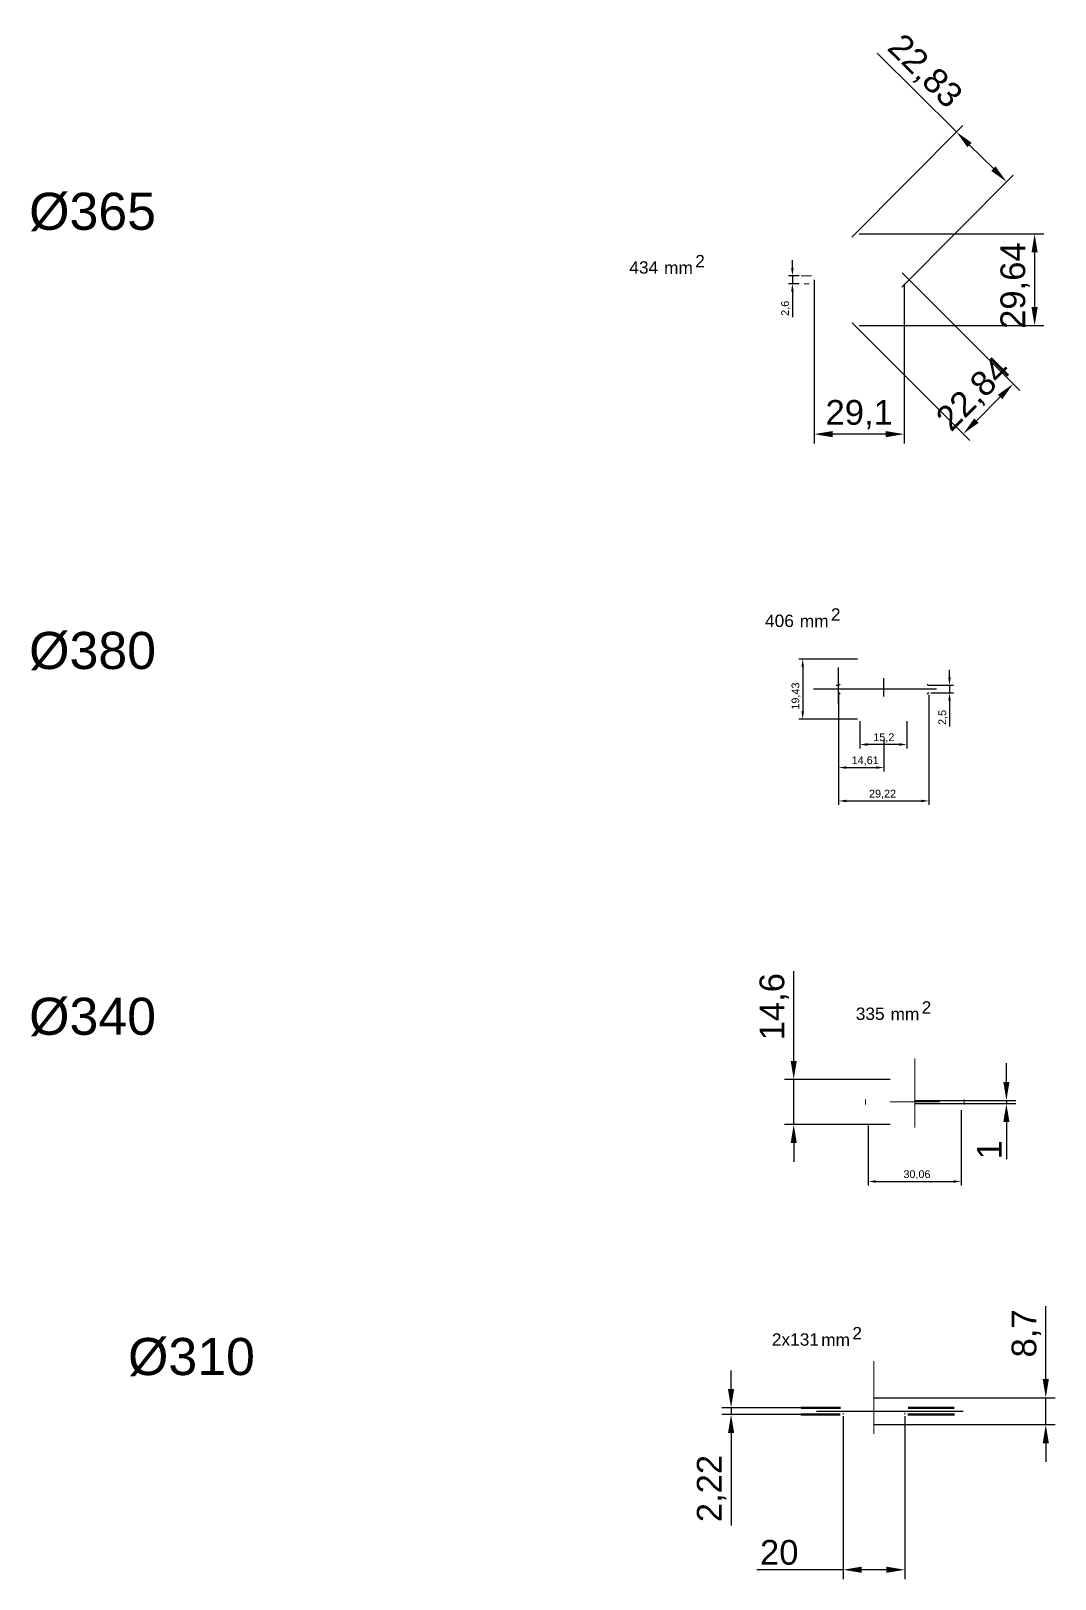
# Model space of a CAD drawing. Header units: millimetres. Extents: x -954 to 34898, y -2134 to 12006.
# Drawn here: x 8571 to 8902, y 778 to 1279 of the extents above; entities that cross this region are included whole.
import ezdxf

# ---------------------------------------------------------------- set-up
doc = ezdxf.new("R2010")
doc.units = ezdxf.units.MM
doc.header["$LTSCALE"] = 3
doc.linetypes.add('ACAD_ISO04W100', pattern=[30, 24, -3, 0, -3])
for name, color, linetype, lineweight in [('контурная', 7, 'Continuous', 50), ('осевые', 1, 'ACAD_ISO04W100', 25), ('тонкая', 7, 'Continuous', 20), ('тонкий', 7, 'Continuous', 20)]:
    doc.layers.add(name, color=color, linetype=linetype, lineweight=lineweight)
doc.styles.add('s1v4', font='arial.ttf', dxfattribs={"height": 4})
doc.styles.get("Standard").update_dxf_attribs({"font": 'arial.ttf'})
doc.dimstyles.new('ISO-25', dxfattribs={"dimtxt": 2.5, "dimasz": 2.5, "dimexe": 1.25, "dimexo": 0.625, "dimtad": 1, "dimtxsty": 'Standard', "dimcen": 2.5, "dimadec": 0, "dimazin": 0, "dimtfac": 1, "dimtmove": 0, "dimatfit": 3, "dimfxl": 1, "dimarcsym": 0})
doc.dimstyles.new('s2v4', dxfattribs={"dimtxt": 8, "dimasz": 6, "dimexe": 3, "dimexo": 0, "dimgap": 1.5, "dimtad": 1, "dimtxsty": 'Standard', "dimcen": 2.5, "dimadec": 0, "dimazin": 0, "dimtfac": 1, "dimtmove": 0, "dimatfit": 3, "dimfxl": 1, "dimarcsym": 0})

# ---------------------------------------------------------------- blocks, each defined once
blk = doc.blocks.new('*D670')
at = {"layer": 'Defpoints', "color": 0, "transparency": 16777216}
for p in [(8833.38, 831.17), (8853.37, 831.17), (8833.38, 781.5)]:
    blk.add_point(p, dxfattribs=at)
at = {"layer": 'тонкий', "color": 0, "lineweight": -2, "transparency": 16777216}
for p, q in [((8833.38, 831.17), (8833.38, 778.5)), ((8853.37, 831.17), (8853.37, 778.5)), ((8833.38, 781.5), (8805.47, 781.5)), ((8847.37, 781.5), (8839.38, 781.5))]:
    blk.add_line(p, q, dxfattribs=at)
at = {"layer": 'тонкий', "color": 0, "transparency": 16777216}
for points in [[(8839.38, 782.5), (8839.38, 780.5), (8833.38, 781.5)], [(8847.37, 782.5), (8847.37, 780.5), (8853.37, 781.5)]]:
    blk.add_solid(points, dxfattribs=at)
at = {"layer": 'тонкий', "color": 0, "transparency": 16777216, "insert": (8812.75, 787.08), "char_height": 8, "attachment_point": 5}
blk.add_mtext('20', dxfattribs=at)
blk = doc.blocks.new('*D671')
at = {"layer": 'Defpoints', "color": 0, "transparency": 16777216}
for p in [(8843.38, 837.12), (8898.91, 837.12), (8843.38, 828.42)]:
    blk.add_point(p, dxfattribs=at)
at = {"layer": 'тонкая', "color": 0, "lineweight": -2, "transparency": 16777216}
for p, q in [((8898.91, 843.12), (8898.91, 866.69)), ((8843.38, 837.12), (8901.91, 837.12)), ((8898.91, 828.42), (8898.91, 837.12)), ((8843.38, 828.42), (8901.91, 828.42)), ((8898.91, 822.42), (8898.91, 816.42))]:
    blk.add_line(p, q, dxfattribs=at)
at = {"layer": 'тонкая', "color": 0, "transparency": 16777216}
for points in [[(8897.91, 843.12), (8899.91, 843.12), (8898.91, 837.12)], [(8897.91, 822.42), (8899.91, 822.42), (8898.91, 828.42)]]:
    blk.add_solid(points, dxfattribs=at)
at = {"layer": 'тонкая', "color": 0, "transparency": 16777216, "insert": (8892.6, 857.91), "char_height": 8, "attachment_point": 5, "rotation": 90}
blk.add_mtext('8,7', dxfattribs=at)
blk = doc.blocks.new('*D672')
at = {"color": 0, "lineweight": -2, "transparency": 16777216}
for p, q in [((8871.6, 930.14), (8871.6, 905.78)), ((8841.53, 925.09), (8841.53, 905.78)), ((8844.03, 907.03), (8869.1, 907.03))]:
    blk.add_line(p, q, dxfattribs=at)
at = {"color": 0, "transparency": 16777216}
for points in [[(8844.03, 907.44), (8844.03, 906.61), (8841.53, 907.03)], [(8869.1, 907.44), (8869.1, 906.61), (8871.6, 907.03)]]:
    blk.add_solid(points, dxfattribs=at)
at = {"layer": 'Defpoints', "color": 0, "transparency": 16777216}
for p in [(8871.6, 930.77), (8841.53, 925.71), (8871.6, 907.03)]:
    blk.add_point(p, dxfattribs=at)
at = {"color": 0, "lineweight": 15, "transparency": 16777216, "insert": (8857.27, 909.16), "char_height": 2.5, "attachment_point": 5}
blk.add_mtext('30,06', dxfattribs=at)
blk = doc.blocks.new('*D681')
at = {"layer": 'Defpoints', "color": 0, "transparency": 16777216}
for p in [(8817.43, 940.03), (8848.57, 940.03), (8848.57, 925.43)]:
    blk.add_point(p, dxfattribs=at)
at = {"layer": 'тонкая', "color": 0, "lineweight": -2, "transparency": 16777216}
for p, q in [((8817.43, 946.03), (8817.43, 975.05)), ((8848.57, 940.03), (8814.43, 940.03)), ((8817.43, 925.43), (8817.43, 940.03)), ((8848.57, 925.43), (8814.43, 925.43)), ((8817.43, 919.43), (8817.43, 913.43))]:
    blk.add_line(p, q, dxfattribs=at)
at = {"layer": 'тонкая', "color": 0, "transparency": 16777216}
for points in [[(8816.43, 946.03), (8818.43, 946.03), (8817.43, 940.03)], [(8816.43, 919.43), (8818.43, 919.43), (8817.43, 925.43)]]:
    blk.add_solid(points, dxfattribs=at)
at = {"layer": 'тонкая', "color": 0, "transparency": 16777216, "insert": (8811.12, 963.54), "char_height": 8, "attachment_point": 5, "rotation": 90}
blk.add_mtext('14,6', dxfattribs=at)
blk = doc.blocks.new('*D682')
at = {"layer": 'Defpoints', "color": 0, "transparency": 16777216}
for p in [(8856.54, 933.23), (8856.57, 932.23), (8886.18, 932.23)]:
    blk.add_point(p, dxfattribs=at)
at = {"layer": 'тонкая', "color": 0, "lineweight": -2, "transparency": 16777216}
for p, q in [((8886.18, 939.23), (8886.18, 945.23)), ((8856.54, 933.23), (8889.18, 933.23)), ((8856.57, 932.23), (8889.18, 932.23)), ((8886.18, 933.23), (8886.18, 932.23)), ((8886.18, 926.23), (8886.18, 914.28))]:
    blk.add_line(p, q, dxfattribs=at)
at = {"layer": 'тонкая', "color": 0, "transparency": 16777216}
for points in [[(8885.18, 939.23), (8887.18, 939.23), (8886.18, 933.23)], [(8885.18, 926.23), (8887.18, 926.23), (8886.18, 932.23)]]:
    blk.add_solid(points, dxfattribs=at)
at = {"layer": 'тонкая', "color": 0, "transparency": 16777216, "insert": (8880.67, 917.26), "char_height": 8, "attachment_point": 5, "rotation": 90}
blk.add_mtext('1', dxfattribs=at)
blk = doc.blocks.new('*D683')
at = {"layer": 'Defpoints', "color": 0, "transparency": 16777216}
for p in [(8797.18, 831.67), (8819.82, 833.89), (8819.82, 831.67)]:
    blk.add_point(p, dxfattribs=at)
at = {"layer": 'тонкая', "color": 0, "lineweight": -2, "transparency": 16777216}
for p, q in [((8797.18, 839.89), (8797.18, 845.89)), ((8819.82, 833.89), (8794.18, 833.89)), ((8819.82, 831.67), (8794.18, 831.67)), ((8797.18, 833.89), (8797.18, 831.67)), ((8797.18, 825.67), (8797.18, 795.83))]:
    blk.add_line(p, q, dxfattribs=at)
at = {"layer": 'тонкая', "color": 0, "transparency": 16777216}
for points in [[(8796.18, 839.89), (8798.18, 839.89), (8797.18, 833.89)], [(8796.18, 825.67), (8798.18, 825.67), (8797.18, 831.67)]]:
    blk.add_solid(points, dxfattribs=at)
at = {"layer": 'тонкая', "color": 0, "transparency": 16777216, "insert": (8790.87, 807.75), "char_height": 8, "attachment_point": 5, "rotation": 90}
blk.add_mtext('2,22', dxfattribs=at)
blk = doc.blocks.new('*D684')
at = {"color": 0, "lineweight": -2, "transparency": 16777216}
for p, q in [((8831.94, 1064.37), (8831.94, 1028.82)), ((8861.16, 1064.37), (8861.16, 1028.82)), ((8834.44, 1030.07), (8858.66, 1030.07))]:
    blk.add_line(p, q, dxfattribs=at)
at = {"color": 0, "transparency": 16777216}
for points in [[(8834.44, 1030.48), (8834.44, 1029.65), (8831.94, 1030.07)], [(8858.66, 1030.48), (8858.66, 1029.65), (8861.16, 1030.07)]]:
    blk.add_solid(points, dxfattribs=at)
at = {"layer": 'Defpoints', "color": 0, "transparency": 16777216}
for p in [(8831.94, 1064.99), (8861.16, 1064.99), (8861.16, 1030.07)]:
    blk.add_point(p, dxfattribs=at)
at = {"color": 0, "transparency": 16777216, "insert": (8846.15, 1032.19), "char_height": 2.5, "attachment_point": 5}
blk.add_mtext('29,22', dxfattribs=at)
blk = doc.blocks.new('*D673')
at = {"color": 0, "lineweight": -2, "transparency": 16777216}
for p, q in [((8831.94, 1049.77), (8831.94, 1039.6)), ((8846.55, 1049.77), (8846.55, 1039.6)), ((8834.44, 1040.85), (8844.05, 1040.85))]:
    blk.add_line(p, q, dxfattribs=at)
at = {"color": 0, "transparency": 16777216}
for points in [[(8834.44, 1041.27), (8834.44, 1040.44), (8831.94, 1040.85)], [(8844.05, 1041.27), (8844.05, 1040.44), (8846.55, 1040.85)]]:
    blk.add_solid(points, dxfattribs=at)
at = {"layer": 'Defpoints', "color": 0, "transparency": 16777216}
for p in [(8831.94, 1050.39), (8846.55, 1050.39), (8846.55, 1040.85)]:
    blk.add_point(p, dxfattribs=at)
at = {"color": 0, "transparency": 16777216, "insert": (8840.54, 1042.98), "char_height": 2.5, "attachment_point": 5}
blk.add_mtext('14,61', dxfattribs=at)
blk = doc.blocks.new('*D674')
at = {"color": 0, "lineweight": -2, "transparency": 16777216}
for p, q in [((8838.07, 1075.93), (8819.09, 1075.93)), ((8820.34, 1073.43), (8820.34, 1059)), ((8838.02, 1056.5), (8819.09, 1056.5))]:
    blk.add_line(p, q, dxfattribs=at)
at = {"color": 0, "transparency": 16777216}
for points in [[(8819.92, 1073.43), (8820.75, 1073.43), (8820.34, 1075.93)], [(8819.92, 1059), (8820.75, 1059), (8820.34, 1056.5)]]:
    blk.add_solid(points, dxfattribs=at)
at = {"layer": 'Defpoints', "color": 0, "transparency": 16777216}
for p in [(8838.69, 1075.93), (8820.34, 1056.5), (8838.65, 1056.5)]:
    blk.add_point(p, dxfattribs=at)
at = {"color": 0, "transparency": 16777216, "insert": (8818.21, 1063.97), "char_height": 2.5, "attachment_point": 5, "rotation": 90}
blk.add_mtext('19,43', dxfattribs=at)
blk = doc.blocks.new('*D675')
at = {"color": 0, "lineweight": -2, "transparency": 16777216}
for p, q in [((8838.8, 1055.88), (8838.8, 1047.06)), ((8854, 1055.88), (8854, 1047.06)), ((8851.5, 1048.31), (8841.3, 1048.31))]:
    blk.add_line(p, q, dxfattribs=at)
at = {"color": 0, "transparency": 16777216}
for points in [[(8841.3, 1048.73), (8841.3, 1047.9), (8838.8, 1048.31)], [(8851.5, 1048.73), (8851.5, 1047.9), (8854, 1048.31)]]:
    blk.add_solid(points, dxfattribs=at)
at = {"layer": 'Defpoints', "color": 0, "transparency": 16777216}
for p in [(8838.8, 1056.5), (8854, 1056.5), (8838.8, 1048.31)]:
    blk.add_point(p, dxfattribs=at)
at = {"color": 0, "transparency": 16777216, "insert": (8846.55, 1050.44), "char_height": 2.5, "attachment_point": 5}
blk.add_mtext('15,2', dxfattribs=at)
blk = doc.blocks.new('*D685')
at = {"color": 0, "lineweight": -2, "transparency": 16777216}
for p, q in [((8867.81, 1069.99), (8867.81, 1072.49)), ((8861.79, 1067.49), (8869.06, 1067.49)), ((8867.81, 1067.49), (8867.81, 1064.99)), ((8861.78, 1064.99), (8869.06, 1064.99)), ((8867.81, 1062.49), (8867.81, 1054.13))]:
    blk.add_line(p, q, dxfattribs=at)
at = {"color": 0, "transparency": 16777216}
for points in [[(8867.39, 1069.99), (8868.22, 1069.99), (8867.81, 1067.49)], [(8867.39, 1062.49), (8868.22, 1062.49), (8867.81, 1064.99)]]:
    blk.add_solid(points, dxfattribs=at)
at = {"layer": 'Defpoints', "color": 0, "transparency": 16777216}
for p in [(8861.16, 1067.49), (8861.16, 1064.99), (8867.81, 1064.99)]:
    blk.add_point(p, dxfattribs=at)
at = {"color": 0, "lineweight": 15, "transparency": 16777216, "insert": (8865.68, 1057.06), "char_height": 2.5, "attachment_point": 5, "rotation": 90}
blk.add_mtext('2,5', dxfattribs=at)
blk = doc.blocks.new('*D676')
at = {"layer": 'Defpoints', "color": 0, "transparency": 16777216}
for p in [(8838.6, 1213.38), (8838.6, 1183.75), (8895.3, 1183.75)]:
    blk.add_point(p, dxfattribs=at)
at = {"layer": 'тонкая', "color": 0, "lineweight": -2, "transparency": 16777216}
for p, q in [((8838.6, 1213.38), (8898.3, 1213.38)), ((8895.3, 1207.38), (8895.3, 1189.75)), ((8838.6, 1183.75), (8898.3, 1183.75))]:
    blk.add_line(p, q, dxfattribs=at)
at = {"layer": 'тонкая', "color": 0, "transparency": 16777216}
for points in [[(8894.3, 1207.38), (8896.3, 1207.38), (8895.3, 1213.38)], [(8894.3, 1189.75), (8896.3, 1189.75), (8895.3, 1183.75)]]:
    blk.add_solid(points, dxfattribs=at)
at = {"layer": 'тонкая', "color": 0, "transparency": 16777216, "insert": (8889, 1196.67), "char_height": 8, "attachment_point": 5, "rotation": 90}
blk.add_mtext('29,64', dxfattribs=at)
blk = doc.blocks.new('*D686')
at = {"color": 0, "lineweight": -2, "transparency": 16777216}
for p, q in [((8817, 1202.36), (8817, 1204.86)), ((8819.17, 1199.86), (8815.75, 1199.86)), ((8819.17, 1197.26), (8815.75, 1197.26)), ((8817, 1199.86), (8817, 1197.26)), ((8817, 1194.76), (8817, 1186.42))]:
    blk.add_line(p, q, dxfattribs=at)
at = {"color": 0, "transparency": 16777216}
for points in [[(8816.59, 1202.36), (8817.42, 1202.36), (8817, 1199.86)], [(8816.59, 1194.76), (8817.42, 1194.76), (8817, 1197.26)]]:
    blk.add_solid(points, dxfattribs=at)
at = {"layer": 'Defpoints', "color": 0, "transparency": 16777216}
for p in [(8817, 1197.26), (8819.8, 1199.86), (8819.8, 1197.26)]:
    blk.add_point(p, dxfattribs=at)
at = {"color": 0, "lineweight": 15, "transparency": 16777216, "insert": (8814.87, 1189.34), "char_height": 2.5, "attachment_point": 5, "rotation": 90}
blk.add_mtext('2,6', dxfattribs=at)
blk = doc.blocks.new('*D677')
at = {"layer": 'Defpoints', "color": 0, "transparency": 16777216}
for p in [(8852.48, 1200.84), (8836.33, 1184.68), (8888.39, 1164.92)]:
    blk.add_point(p, dxfattribs=at)
at = {"layer": 'тонкая', "color": 0, "lineweight": -2, "transparency": 16777216}
for p, q in [((8852.48, 1200.84), (8890.51, 1162.8)), ((8836.33, 1184.68), (8874.36, 1146.65)), ((8876.48, 1153.01), (8884.15, 1160.68))]:
    blk.add_line(p, q, dxfattribs=at)
at = {"layer": 'тонкая', "color": 0, "transparency": 16777216}
for points in [[(8883.44, 1161.39), (8884.86, 1159.97), (8888.39, 1164.92)], [(8875.78, 1153.72), (8877.19, 1152.3), (8872.24, 1148.77)]]:
    blk.add_solid(points, dxfattribs=at)
at = {"layer": 'тонкая', "color": 0, "transparency": 16777216, "insert": (8875.86, 1161.31), "char_height": 8, "attachment_point": 5, "rotation": 44.9973}
blk.add_mtext('22,84', dxfattribs=at)
blk = doc.blocks.new('*D687')
at = {"layer": 'Defpoints', "color": 0, "transparency": 16777216}
for p in [(8824.05, 1198.56), (8853.15, 1197.28), (8824.05, 1148.65)]:
    blk.add_point(p, dxfattribs=at)
at = {"layer": 'тонкая', "color": 0, "lineweight": -2, "transparency": 16777216}
for p, q in [((8824.05, 1198.56), (8824.05, 1145.65)), ((8853.15, 1197.28), (8853.15, 1145.65)), ((8847.15, 1148.65), (8830.05, 1148.65))]:
    blk.add_line(p, q, dxfattribs=at)
at = {"layer": 'тонкая', "color": 0, "transparency": 16777216}
for points in [[(8830.05, 1149.65), (8830.05, 1147.65), (8824.05, 1148.65)], [(8847.15, 1149.65), (8847.15, 1147.65), (8853.15, 1148.65)]]:
    blk.add_solid(points, dxfattribs=at)
at = {"layer": 'тонкая', "color": 0, "transparency": 16777216, "insert": (8838.6, 1154.95), "char_height": 8, "attachment_point": 5}
blk.add_mtext('29,1', dxfattribs=at)
blk = doc.blocks.new('*D678')
at = {"layer": 'Defpoints', "color": 0, "transparency": 16777216}
for p in [(8870.03, 1246.35), (8836.18, 1212.29), (8852.38, 1196.2)]:
    blk.add_point(p, dxfattribs=at)
at = {"layer": 'тонкая', "color": 0, "lineweight": -2, "transparency": 16777216}
for p, q in [((8870.03, 1246.35), (8844.4, 1271.82)), ((8836.18, 1212.29), (8872.14, 1248.48)), ((8881.97, 1234.49), (8874.28, 1242.12)), ((8852.38, 1196.2), (8888.34, 1232.39))]:
    blk.add_line(p, q, dxfattribs=at)
at = {"layer": 'тонкая', "color": 0, "transparency": 16777216}
for points in [[(8874.99, 1242.83), (8873.58, 1241.41), (8870.03, 1246.35)], [(8882.67, 1235.2), (8881.26, 1233.78), (8886.22, 1230.26)]]:
    blk.add_solid(points, dxfattribs=at)
at = {"layer": 'тонкая', "color": 0, "transparency": 16777216, "insert": (8859.53, 1265.67), "char_height": 8, "attachment_point": 5, "rotation": 315.182}
blk.add_mtext('22,83', dxfattribs=at)

msp = doc.modelspace()

# ---------------------------------------------------------------- linework, layer by layer
at = {"lineweight": 15}
for p, q in [((8819.797, 1199.864), (8823.199, 1199.864)), ((8822.409, 1197.266), (8820.767, 1197.266)), ((8856.566, 924.445), (8856.566, 946.818)), ((8848.566, 932.729), (8864.566, 932.729))]:
    msp.add_line(p, q, dxfattribs=at)
for p, q in [((8831.943, 1061.534), (8831.943, 1073.196)), ((8838.836, 1066.24), (8823.836, 1066.24)), ((8838.836, 1066.24), (8823.836, 1066.24)), ((8838.836, 1066.24), (8825.086, 1066.24)), ((8831.136, 1067.49), (8831.943, 1067.49)), ((8846.553, 1063.827), (8846.553, 1069.717)), ((8860.738, 1067.49), (8867.36, 1067.49))]:
    msp.add_line(p, q)
for centre, start, end in [((8831.945, 1068.095), 270.22546, 336.50961), ((8861.166, 1068.095), 203.49039, 269.77454), ((8831.941, 1064.386), 23.49039, 89.77454), ((8861.162, 1064.386), 90.22546, 156.50961)]:
    msp.add_arc(centre, 0.605, start, end)
at = {"layer": 'контурная'}
for p, q in [((8819.716, 831.667), (8832.482, 831.667)), ((8819.82, 833.888), (8832.586, 833.888)), ((8854.34, 831.667), (8869.425, 831.667)), ((8854.444, 833.888), (8869.275, 833.888))]:
    msp.add_line(p, q, dxfattribs=at)
at = {"layer": 'осевые'}
for p, q in [((8863.554, 1066.24), (8832.786, 1066.24)), ((8824.833, 832.769), (8872.235, 832.769))]:
    msp.add_line(p, q, dxfattribs=at)
at = {"layer": 'тонкая'}
for p, q in [((8840.593, 933.488), (8840.593, 931.969)), ((8872.539, 933.488), (8872.539, 931.969))]:
    msp.add_line(p, q, dxfattribs=at)
at = {"layer": 'тонкий'}
for p, q in [((8843.378, 848.898), (8843.378, 825.419)), ((8833.381, 831.669), (8833.381, 832.118)), ((8853.375, 831.669), (8853.375, 832.255))]:
    msp.add_line(p, q, dxfattribs=at)

# ---------------------------------------------------------------- texts
at = {"layer": 'тонкая', "style": 's1v4'}
for s, p in [('2', (8785.592, 1202.584)), ('434', (8764.295, 1200.54)), ('mm', (8775.522, 1200.439)), ('2', (8829.458, 1088.343)), ('406', (8808.16, 1086.299)), ('mm', (8819.388, 1086.199)), ('335', (8837.499, 959.259)), ('mm', (8848.727, 959.158)), ('2', (8858.797, 961.303)), ('2x131', (8810.367, 853.943)), ('mm', (8826.327, 853.843)), ('2', (8836.397, 855.987))]:
    msp.add_text(s, height=4, dxfattribs=at).set_placement(p)
at = {"layer": 'тонкий', "style": 's1v4'}
for s, p in [('%%C365', (8570.28, 1214.706)), ('%%C380', (8570.28, 1072.714)), ('%%C340', (8570.28, 954.449)), ('%%C310', (8602.244, 844.437))]:
    msp.add_text(s, height=12, dxfattribs=at).set_placement(p)

# ---------------------------------------------------------------- dimensions: what is measured, and where the dimension line sits
at = {"lineweight": 15}
for base, p1, p2, picture, middle in [((8817.002, 1197.265), (8819.797, 1199.864), (8819.798, 1197.265), '*D686', (8814.875, 1189.344)), ((8867.807, 1064.99), (8861.164, 1067.49), (8861.159, 1064.99), '*D685', (8865.68, 1057.059))]:
    dim = msp.add_linear_dim(base=base, p1=p1, p2=p2, angle=90, dimstyle='ISO-25', dxfattribs=at)
    dim.commit()
    dim.dimension.update_dxf_attribs({"geometry": picture, "text_midpoint": middle})
dim = msp.add_linear_dim(base=(8820.335, 1056.5046), p1=(8838.6926, 1075.9305), p2=(8838.646, 1056.5046), angle=90, dimstyle='ISO-25')
dim.commit()
dim.dimension.update_dxf_attribs({"geometry": '*D674', "text_midpoint": (8820.335, 1063.9714), "dimtype": 160})
for base, p1, p2, picture, middle in [((8861.159, 1030.066), (8831.943, 1064.99), (8861.159, 1064.99), '*D684', (8846.15, 1030.066)), ((8838.802, 1048.314), (8854.002, 1056.505), (8838.802, 1056.505), '*D675', (8846.553, 1048.314)), ((8846.553, 1040.852), (8831.943, 1050.39), (8846.553, 1050.39), '*D673', (8840.538, 1040.852))]:
    dim = msp.add_linear_dim(base=base, p1=p1, p2=p2, dimstyle='ISO-25')
    dim.commit()
    dim.dimension.update_dxf_attribs({"geometry": picture, "text_midpoint": middle, "dimtype": 160})
dim = msp.add_linear_dim(base=(8871.597, 907.028), p1=(8841.535, 925.712), p2=(8871.597, 930.766), dimstyle='ISO-25', dxfattribs=at)
dim.commit()
dim.dimension.update_dxf_attribs({"geometry": '*D672', "text_midpoint": (8857.273, 907.028), "dimtype": 160})
at = {"layer": 'тонкая'}
dim = msp.add_aligned_dim(p1=(8852.38, 1196.2), p2=(8836.185, 1212.293), distance=-48.012, dimstyle='s2v4', dxfattribs=at)
dim.commit()
dim.dimension.update_dxf_attribs({"geometry": '*D678', "text_midpoint": (8859.53, 1265.673)})
for base, p1, p2, angle, picture, middle, dimtype in [((8895.304, 1183.748), (8838.597, 1213.384), (8838.602, 1183.748), 90, '*D676', (8895.304, 1196.67), 160), ((8888.394, 1164.92), (8836.329, 1184.685), (8852.482, 1200.836), 44.9973, '*D677', (8880.317, 1156.845), 161)]:
    dim = msp.add_linear_dim(base=base, p1=p1, p2=p2, angle=angle, dimstyle='s2v4', dxfattribs=at)
    dim.commit()
    dim.dimension.update_dxf_attribs({"geometry": picture, "text_midpoint": middle, "dimtype": dimtype})
dim = msp.add_linear_dim(base=(8824.052, 1148.646), p1=(8853.151, 1197.277), p2=(8824.052, 1198.564), dimstyle='s2v4', dxfattribs=at)
dim.commit()
dim.dimension.update_dxf_attribs({"geometry": '*D687', "text_midpoint": (8838.602, 1154.953)})
for base, p1, p2, picture, middle in [((8817.427, 940.029), (8848.566, 925.429), (8848.566, 940.029), '*D681', (8811.119, 963.54)), ((8886.183, 932.229), (8856.54, 933.229), (8856.566, 932.229), '*D682', (8880.667, 917.255)), ((8898.906, 837.119), (8843.378, 828.419), (8843.378, 837.119), '*D671', (8892.598, 857.906)), ((8797.182, 831.667), (8819.82, 833.888), (8819.82, 831.667), '*D683', (8790.875, 807.75))]:
    dim = msp.add_linear_dim(base=base, p1=p1, p2=p2, angle=90, dimstyle='s2v4', dxfattribs=at)
    dim.commit()
    dim.dimension.update_dxf_attribs({"geometry": picture, "text_midpoint": middle})
at = {"layer": 'тонкий'}
dim = msp.add_linear_dim(base=(8833.381, 781.498), p1=(8853.375, 831.169), p2=(8833.381, 831.169), dimstyle='s2v4', override={"dimdec": 0}, dxfattribs=at)
dim.commit()
dim.dimension.update_dxf_attribs({"geometry": '*D670', "text_midpoint": (8812.751, 781.498), "dimtype": 160})

doc.saveas('drawing.dxf')
